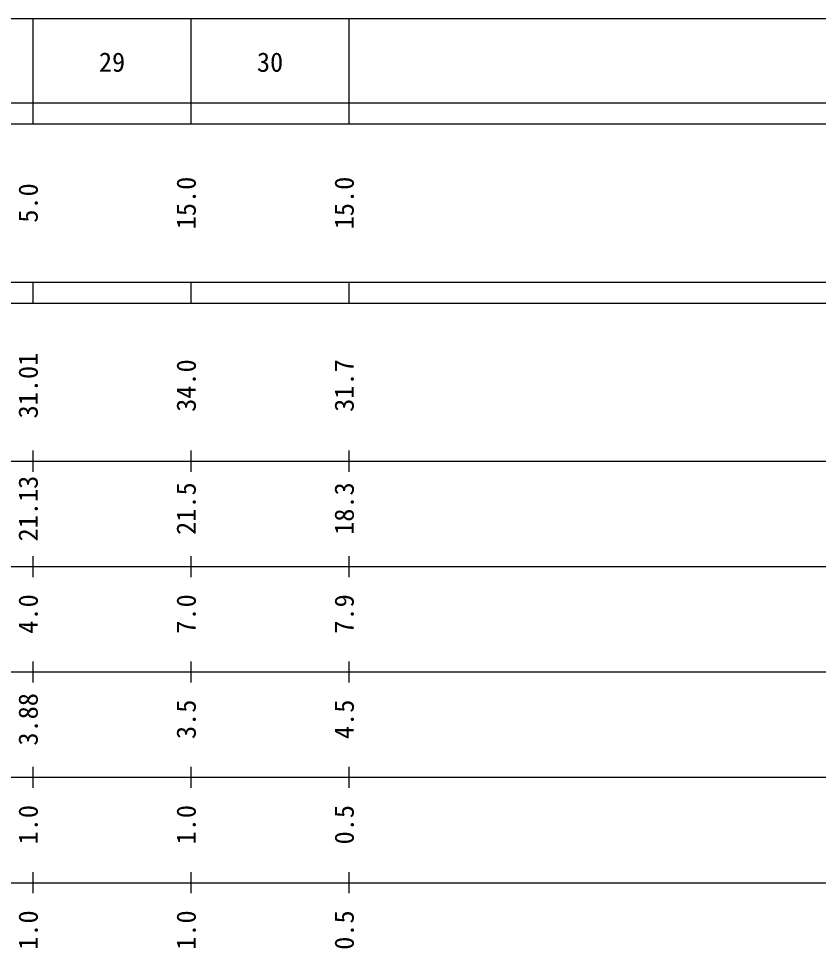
# Model space of a CAD drawing. Units: millimetres on the paper, enlarged 1000 times. Extents: x 40000 to 680000, y 20000 to 380000.
# Drawn here: x 366630 to 442548, y 109762 to 198000 of the extents above; entities that cross this region are included whole.
import ezdxf
from ezdxf.enums import TextEntityAlignment as Align

# ---------------------------------------------------------------- set-up
doc = ezdxf.new("R2010")
doc.units = ezdxf.units.MM
doc.header["$LTSCALE"] = 1000
doc.layers.add('M-TTL-BAND', color=7, linetype='Continuous', lineweight=25)
doc.styles.add('ＭＳ ゴシック', font='')
doc.styles.get('ＭＳ ゴシック').set_extended_font_data('MS Gothic')

msp = doc.modelspace()

# ---------------------------------------------------------------- linework, layer by layer
at = {"layer": 'M-TTL-BAND'}
for p, q in [((68000, 198000), (579000, 198000)), ((368000, 188000), (368000, 198000)), ((383000, 188000), (383000, 198000)), ((398000, 188000), (398000, 198000)), ((40000, 190000), (579000, 190000)), ((40000, 188000), (579000, 188000)), ((40000, 173000), (579000, 173000)), ((368000, 171000), (368000, 173000)), ((383000, 171000), (383000, 173000)), ((398000, 171000), (398000, 173000)), ((40000, 171000), (579000, 171000)), ((368000, 155000), (368000, 157000)), ((383000, 155000), (383000, 157000)), ((398000, 155000), (398000, 157000)), ((40000, 156000), (579000, 156000)), ((368000, 145000), (368000, 147000)), ((383000, 145000), (383000, 147000)), ((398000, 145000), (398000, 147000)), ((46000, 146000), (579000, 146000)), ((368000, 135000), (368000, 137000)), ((383000, 135000), (383000, 137000)), ((398000, 135000), (398000, 137000)), ((52000, 136000), (579000, 136000)), ((368000, 125000), (368000, 127000)), ((383000, 125000), (383000, 127000)), ((398000, 125000), (398000, 127000)), ((46000, 126000), (579000, 126000)), ((368000, 115000), (368000, 117000)), ((383000, 115000), (383000, 117000)), ((398000, 115000), (398000, 117000)), ((52000, 116000), (579000, 116000))]:
    msp.add_line(p, q, dxfattribs=at)

# ---------------------------------------------------------------- texts
at = {"layer": 'M-TTL-BAND', "style": 'ＭＳ ゴシック'}
for s, p in [('29', (375500, 192405)), ('30', (390500, 192405))]:
    msp.add_text(s, height=1833, dxfattribs=at).set_placement(p, align=Align.BOTTOM_CENTER)
for s, p in [('15.0', (384000, 180500)), ('15.0', (399000, 180500)), ('5.0', (369000, 180500)), ('31.01', (369000, 163174)), ('34.0', (384000, 163174)), ('31.7', (399000, 163174)), ('21.13', (369000, 151500)), ('21.5', (384000, 151500)), ('18.3', (399000, 151500)), ('4.0', (369000, 141500)), ('7.0', (384000, 141500)), ('7.9', (399000, 141500)), ('3.88', (369000, 131500)), ('3.5', (384000, 131500)), ('4.5', (399000, 131500)), ('1.0', (369000, 121500)), ('1.0', (384000, 121500)), ('0.5', (399000, 121500)), ('1.0', (369000, 111500)), ('1.0', (384000, 111500)), ('0.5', (399000, 111500))]:
    msp.add_text(s, height=1833, rotation=90, dxfattribs=at).set_placement(p, align=Align.BOTTOM_CENTER)

doc.saveas('drawing.dxf')
